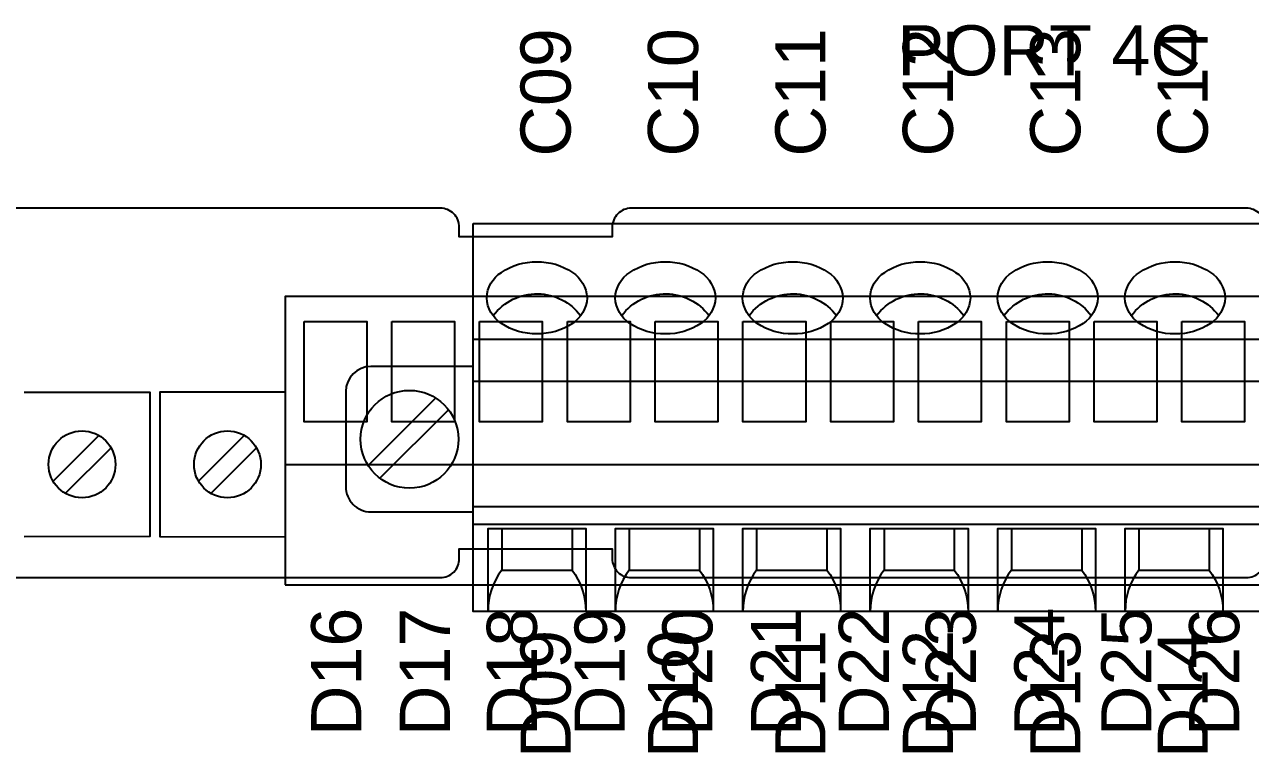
# Model space of a CAD drawing. Extents: x 0.3 to 23.7, y 0.2 to 17.8.
# Drawn here: x 20.098 to 22.022, y 4.187 to 5.33 of the extents above; entities that cross this region are included whole.
import ezdxf

# ---------------------------------------------------------------- set-up
doc = ezdxf.new("R2010")
doc.units = 0
doc.header["$MEASUREMENT"] = 0
for name, color, linetype in [('2_01__0-__EMPTY', 7, 'CONTINUOUS'), ('2_02__A-__SERIAL_COMMUNICA', 7, 'CONTINUOUS'), ('2_03__B-___3__DI___4__DO__', 7, 'CONTINUOUS'), ('2_04__1-___4__DI___4__DO_E', 7, 'CONTINUOUS'), ('2_05__C-___4__DI___4__DO_F', 7, 'CONTINUOUS'), ('2_06__D-___4__DI___3__DO_E', 7, 'CONTINUOUS'), ('2_07__2-___8__DO__ELECTROM', 7, 'CONTINUOUS'), ('2_08__3-___8__DI', 7, 'CONTINUOUS'), ('2_09__4-___14__DI', 7, 'CONTINUOUS'), ('2_10__6-___4__AI___4__AO__', 7, 'CONTINUOUS'), ('3_01__0-__EMPTY', 7, 'CONTINUOUS'), ('3_02__B-___3__DI___4__DO__', 7, 'CONTINUOUS'), ('3_03__1-___4__DI___4__DO_E', 7, 'CONTINUOUS'), ('3_04__C-___4__DI___4__DO_F', 7, 'CONTINUOUS'), ('3_05__D-___4__DI___3__DO_E', 7, 'CONTINUOUS'), ('3_06__2-___8__DO__ELECTROM', 7, 'CONTINUOUS'), ('3_07__3-___8__DI', 7, 'CONTINUOUS'), ('3_08__4-___14__DI', 7, 'CONTINUOUS'), ('3_09__6-___4__AI___4__AO__', 7, 'CONTINUOUS'), ('3_10__9-___10__RTD_INPUTS', 7, 'CONTINUOUS')]:
    doc.layers.add(name, color=color, linetype=linetype)
doc.styles.add('ARIAL', font='arial.ttf')

msp = doc.modelspace()

# ---------------------------------------------------------------- linework, layer by layer
at = {"layer": '3_01__0-__EMPTY'}
for points in [[(22.0456, 5.012, 0.414214), (22.0158, 5.0419), (21.0505, 5.0419, 0.414214), (21.0206, 5.012), (21.0206, 4.9969), (20.7806, 4.9969), (20.7806, 5.012, 0.414214), (20.7508, 5.0419), (19.8555, 5.0419, 0.414214)], [(19.8555, 4.4619), (20.7508, 4.4619, 0.414214), (20.7806, 4.4918), (20.7806, 4.5069), (21.0206, 4.5069), (21.0206, 4.4918, 0.414214), (21.0505, 4.4619), (22.0158, 4.4619, 0.414214), (22.0456, 4.4918)]]:
    msp.add_lwpolyline(points, format="xyb", dxfattribs=at)
at = {"layer": '3_02__B-___3__DI___4__DO__'}
msp.add_lwpolyline([(20.8024, 5.0177), (22.4024, 5.0177), (22.4024, 4.4089), (20.8024, 4.4089)], close=True, dxfattribs=at)
for points in [[(20.8236, 4.9012, -0.244062), (20.8467, 4.9412, -0.154167), (20.9024, 4.9578, -0.154167), (20.958, 4.9412, -0.236767), (20.9811, 4.9012, -0.24406), (20.958, 4.8611, -0.154167), (20.9024, 4.8446, -0.154167), (20.8467, 4.8611, -0.244061)], [(21.0252, 4.9012, -0.244062), (21.0483, 4.9412, -0.154167), (21.1039, 4.9578, -0.154167), (21.1596, 4.9412, -0.236767), (21.1827, 4.9012, -0.24406), (21.1596, 4.8611, -0.154167), (21.1039, 4.8445, -0.154167), (21.0483, 4.8611, -0.244061)], [(21.2252, 4.9012, -0.244062), (21.2483, 4.9412, -0.154167), (21.3039, 4.9578, -0.154167), (21.3596, 4.9412, -0.236767), (21.3827, 4.9012, -0.24406), (21.3596, 4.8611, -0.154167), (21.3039, 4.8445, -0.154167), (21.2483, 4.8611, -0.244061)], [(21.4252, 4.9012, -0.244062), (21.4483, 4.9412, -0.154167), (21.5039, 4.9578, -0.154167), (21.5596, 4.9412, -0.236767), (21.5827, 4.9012, -0.24406), (21.5596, 4.8611, -0.154167), (21.5039, 4.8445, -0.154167), (21.4483, 4.8611, -0.244061)], [(21.6252, 4.9012, -0.244062), (21.6483, 4.9412, -0.154167), (21.7039, 4.9578, -0.154167), (21.7596, 4.9412, -0.236767), (21.7827, 4.9012, -0.24406), (21.7596, 4.8611, -0.154167), (21.7039, 4.8445, -0.154167), (21.6483, 4.8611, -0.244061)], [(21.8252, 4.9012, -0.244062), (21.8483, 4.9412, -0.154167), (21.9039, 4.9578, -0.154167), (21.9596, 4.9412, -0.236767), (21.9827, 4.9012, -0.24406), (21.9596, 4.8611, -0.154167), (21.9039, 4.8445, -0.154167), (21.8483, 4.8611, -0.244061)]]:
    msp.add_lwpolyline(points, format="xyb", close=True, dxfattribs=at)
for points in [[(20.8337, 4.8732, -0.001746), (20.8338, 4.8733, -0.240907), (20.9039, 4.9075, -0.231198), (20.9709, 4.8733, -0.005828), (20.9712, 4.8734)], [(21.0353, 4.8731, -0.001746), (21.0354, 4.8733, -0.240907), (21.1055, 4.9075, -0.231198), (21.1725, 4.8733, -0.005828), (21.1728, 4.8734)], [(21.2353, 4.8731, -0.001746), (21.2354, 4.8733, -0.240907), (21.3055, 4.9075, -0.231198), (21.3725, 4.8733, -0.005828), (21.3728, 4.8734)], [(21.4353, 4.8731, -0.001746), (21.4354, 4.8733, -0.240907), (21.5055, 4.9075, -0.231198), (21.5725, 4.8733, -0.005828), (21.5728, 4.8734)], [(21.6353, 4.8731, -0.001746), (21.6354, 4.8733, -0.240907), (21.7055, 4.9075, -0.231198), (21.7725, 4.8733, -0.005828), (21.7728, 4.8734)], [(21.8353, 4.8731, -0.001746), (21.8354, 4.8733, -0.240907), (21.9055, 4.9075, -0.231198), (21.9725, 4.8733, -0.005828), (21.9728, 4.8734)], [(20.8024, 4.7935), (20.6417, 4.7935, 0.414169), (20.6024, 4.7541), (20.6024, 4.6046, 0.414258), (20.6417, 4.5652), (20.8024, 4.5652)], [(20.8472, 4.539), (20.8472, 4.4739, 0.162853), (20.8256, 4.4089, 1.944453)], [(20.9575, 4.539), (20.9575, 4.4739, -0.162853), (20.9791, 4.4089, -1.944453)], [(21.0472, 4.539), (21.0472, 4.4739, 0.162853), (21.0256, 4.4089, 1.944453)], [(21.1575, 4.539), (21.1575, 4.4739, -0.162853), (21.1791, 4.4089, -1.944453)], [(21.2472, 4.539), (21.2472, 4.4739, 0.162853), (21.2256, 4.4089, 1.944453)], [(21.3575, 4.539), (21.3575, 4.4739, -0.162853), (21.3791, 4.4089, -1.944453)], [(21.4472, 4.539), (21.4472, 4.4739, 0.162853), (21.4256, 4.4089, 1.944453)], [(21.5575, 4.539), (21.5575, 4.4739, -0.162853), (21.5791, 4.4089, -1.944453)], [(21.6472, 4.539), (21.6472, 4.4739, 0.162853), (21.6256, 4.4089, 1.944453)], [(21.7575, 4.539), (21.7575, 4.4739, -0.162853), (21.7791, 4.4089, -1.944453)], [(21.8472, 4.539), (21.8472, 4.4739, 0.162853), (21.8256, 4.4089, 1.944453)], [(21.9575, 4.539), (21.9575, 4.4739, -0.162853), (21.9791, 4.4089, -1.944453)]]:
    msp.add_lwpolyline(points, format="xyb", dxfattribs=at)
for points in [[(20.8024, 4.8361), (22.4024, 4.8361)], [(20.8024, 4.7706), (22.4024, 4.7706)], [(20.6375, 4.638), (20.7434, 4.7439)], [(20.6559, 4.618), (20.7635, 4.7255)], [(20.8024, 4.5735), (22.4024, 4.5735)], [(20.8024, 4.5457), (22.4024, 4.5457)], [(20.8256, 4.4089), (20.8256, 4.539), (20.9791, 4.539), (20.9791, 4.4089)], [(21.0256, 4.4089), (21.0256, 4.539), (21.1791, 4.539), (21.1791, 4.4089)], [(21.2256, 4.4089), (21.2256, 4.539), (21.3791, 4.539), (21.3791, 4.4089)], [(21.4256, 4.4089), (21.4256, 4.539), (21.5791, 4.539), (21.5791, 4.4089)], [(21.6256, 4.4089), (21.6256, 4.539), (21.7791, 4.539), (21.7791, 4.4089)], [(21.8256, 4.4089), (21.8256, 4.539), (21.9791, 4.539), (21.9791, 4.4089)], [(20.8472, 4.4739), (20.9575, 4.4739)], [(21.0472, 4.4739), (21.1575, 4.4739)], [(21.2472, 4.4739), (21.3575, 4.4739)], [(21.4472, 4.4739), (21.5575, 4.4739)], [(21.6472, 4.4739), (21.7575, 4.4739)], [(21.8472, 4.4739), (21.9575, 4.4739)]]:
    msp.add_lwpolyline(points, dxfattribs=at)
msp.add_circle((20.7024, 4.6791), 0.0768, dxfattribs=at)
at = {"layer": '3_03__1-___4__DI___4__DO_E'}
msp.add_lwpolyline([(20.8024, 5.0177), (22.4024, 5.0177), (22.4024, 4.4089), (20.8024, 4.4089)], close=True, dxfattribs=at)
for points in [[(20.8236, 4.9012, -0.244062), (20.8467, 4.9412, -0.154167), (20.9024, 4.9578, -0.154167), (20.958, 4.9412, -0.236767), (20.9811, 4.9012, -0.24406), (20.958, 4.8611, -0.154167), (20.9024, 4.8446, -0.154167), (20.8467, 4.8611, -0.244061)], [(21.0252, 4.9012, -0.244062), (21.0483, 4.9412, -0.154167), (21.1039, 4.9578, -0.154167), (21.1596, 4.9412, -0.236767), (21.1827, 4.9012, -0.24406), (21.1596, 4.8611, -0.154167), (21.1039, 4.8445, -0.154167), (21.0483, 4.8611, -0.244061)], [(21.2252, 4.9012, -0.244062), (21.2483, 4.9412, -0.154167), (21.3039, 4.9578, -0.154167), (21.3596, 4.9412, -0.236767), (21.3827, 4.9012, -0.24406), (21.3596, 4.8611, -0.154167), (21.3039, 4.8445, -0.154167), (21.2483, 4.8611, -0.244061)], [(21.4252, 4.9012, -0.244062), (21.4483, 4.9412, -0.154167), (21.5039, 4.9578, -0.154167), (21.5596, 4.9412, -0.236767), (21.5827, 4.9012, -0.24406), (21.5596, 4.8611, -0.154167), (21.5039, 4.8445, -0.154167), (21.4483, 4.8611, -0.244061)], [(21.6252, 4.9012, -0.244062), (21.6483, 4.9412, -0.154167), (21.7039, 4.9578, -0.154167), (21.7596, 4.9412, -0.236767), (21.7827, 4.9012, -0.24406), (21.7596, 4.8611, -0.154167), (21.7039, 4.8445, -0.154167), (21.6483, 4.8611, -0.244061)], [(21.8252, 4.9012, -0.244062), (21.8483, 4.9412, -0.154167), (21.9039, 4.9578, -0.154167), (21.9596, 4.9412, -0.236767), (21.9827, 4.9012, -0.24406), (21.9596, 4.8611, -0.154167), (21.9039, 4.8445, -0.154167), (21.8483, 4.8611, -0.244061)]]:
    msp.add_lwpolyline(points, format="xyb", close=True, dxfattribs=at)
for points in [[(20.8337, 4.8732, -0.001746), (20.8338, 4.8733, -0.240907), (20.9039, 4.9075, -0.231198), (20.9709, 4.8733, -0.005828), (20.9712, 4.8734)], [(21.0353, 4.8731, -0.001746), (21.0354, 4.8733, -0.240907), (21.1055, 4.9075, -0.231198), (21.1725, 4.8733, -0.005828), (21.1728, 4.8734)], [(21.2353, 4.8731, -0.001746), (21.2354, 4.8733, -0.240907), (21.3055, 4.9075, -0.231198), (21.3725, 4.8733, -0.005828), (21.3728, 4.8734)], [(21.4353, 4.8731, -0.001746), (21.4354, 4.8733, -0.240907), (21.5055, 4.9075, -0.231198), (21.5725, 4.8733, -0.005828), (21.5728, 4.8734)], [(21.6353, 4.8731, -0.001746), (21.6354, 4.8733, -0.240907), (21.7055, 4.9075, -0.231198), (21.7725, 4.8733, -0.005828), (21.7728, 4.8734)], [(21.8353, 4.8731, -0.001746), (21.8354, 4.8733, -0.240907), (21.9055, 4.9075, -0.231198), (21.9725, 4.8733, -0.005828), (21.9728, 4.8734)], [(20.8024, 4.7935), (20.6417, 4.7935, 0.414169), (20.6024, 4.7541), (20.6024, 4.6046, 0.414258), (20.6417, 4.5652), (20.8024, 4.5652)], [(20.8472, 4.539), (20.8472, 4.4739, 0.162853), (20.8256, 4.4089, 1.944453)], [(20.9575, 4.539), (20.9575, 4.4739, -0.162853), (20.9791, 4.4089, -1.944453)], [(21.0472, 4.539), (21.0472, 4.4739, 0.162853), (21.0256, 4.4089, 1.944453)], [(21.1575, 4.539), (21.1575, 4.4739, -0.162853), (21.1791, 4.4089, -1.944453)], [(21.2472, 4.539), (21.2472, 4.4739, 0.162853), (21.2256, 4.4089, 1.944453)], [(21.3575, 4.539), (21.3575, 4.4739, -0.162853), (21.3791, 4.4089, -1.944453)], [(21.4472, 4.539), (21.4472, 4.4739, 0.162853), (21.4256, 4.4089, 1.944453)], [(21.5575, 4.539), (21.5575, 4.4739, -0.162853), (21.5791, 4.4089, -1.944453)], [(21.6472, 4.539), (21.6472, 4.4739, 0.162853), (21.6256, 4.4089, 1.944453)], [(21.7575, 4.539), (21.7575, 4.4739, -0.162853), (21.7791, 4.4089, -1.944453)], [(21.8472, 4.539), (21.8472, 4.4739, 0.162853), (21.8256, 4.4089, 1.944453)], [(21.9575, 4.539), (21.9575, 4.4739, -0.162853), (21.9791, 4.4089, -1.944453)]]:
    msp.add_lwpolyline(points, format="xyb", dxfattribs=at)
for points in [[(20.8024, 4.8361), (22.4024, 4.8361)], [(20.8024, 4.7706), (22.4024, 4.7706)], [(20.6375, 4.638), (20.7434, 4.7439)], [(20.6559, 4.618), (20.7635, 4.7255)], [(20.8024, 4.5735), (22.4024, 4.5735)], [(20.8024, 4.5457), (22.4024, 4.5457)], [(20.8256, 4.4089), (20.8256, 4.539), (20.9791, 4.539), (20.9791, 4.4089)], [(21.0256, 4.4089), (21.0256, 4.539), (21.1791, 4.539), (21.1791, 4.4089)], [(21.2256, 4.4089), (21.2256, 4.539), (21.3791, 4.539), (21.3791, 4.4089)], [(21.4256, 4.4089), (21.4256, 4.539), (21.5791, 4.539), (21.5791, 4.4089)], [(21.6256, 4.4089), (21.6256, 4.539), (21.7791, 4.539), (21.7791, 4.4089)], [(21.8256, 4.4089), (21.8256, 4.539), (21.9791, 4.539), (21.9791, 4.4089)], [(20.8472, 4.4739), (20.9575, 4.4739)], [(21.0472, 4.4739), (21.1575, 4.4739)], [(21.2472, 4.4739), (21.3575, 4.4739)], [(21.4472, 4.4739), (21.5575, 4.4739)], [(21.6472, 4.4739), (21.7575, 4.4739)], [(21.8472, 4.4739), (21.9575, 4.4739)]]:
    msp.add_lwpolyline(points, dxfattribs=at)
msp.add_circle((20.7024, 4.6791), 0.0768, dxfattribs=at)
at = {"layer": '3_04__C-___4__DI___4__DO_F'}
msp.add_lwpolyline([(20.8024, 5.0177), (22.4024, 5.0177), (22.4024, 4.4089), (20.8024, 4.4089)], close=True, dxfattribs=at)
for points in [[(20.8236, 4.9012, -0.244062), (20.8467, 4.9412, -0.154167), (20.9024, 4.9578, -0.154167), (20.958, 4.9412, -0.236767), (20.9811, 4.9012, -0.24406), (20.958, 4.8611, -0.154167), (20.9024, 4.8446, -0.154167), (20.8467, 4.8611, -0.244061)], [(21.0252, 4.9012, -0.244062), (21.0483, 4.9412, -0.154167), (21.1039, 4.9578, -0.154167), (21.1596, 4.9412, -0.236767), (21.1827, 4.9012, -0.24406), (21.1596, 4.8611, -0.154167), (21.1039, 4.8445, -0.154167), (21.0483, 4.8611, -0.244061)], [(21.2252, 4.9012, -0.244062), (21.2483, 4.9412, -0.154167), (21.3039, 4.9578, -0.154167), (21.3596, 4.9412, -0.236767), (21.3827, 4.9012, -0.24406), (21.3596, 4.8611, -0.154167), (21.3039, 4.8445, -0.154167), (21.2483, 4.8611, -0.244061)], [(21.4252, 4.9012, -0.244062), (21.4483, 4.9412, -0.154167), (21.5039, 4.9578, -0.154167), (21.5596, 4.9412, -0.236767), (21.5827, 4.9012, -0.24406), (21.5596, 4.8611, -0.154167), (21.5039, 4.8445, -0.154167), (21.4483, 4.8611, -0.244061)], [(21.6252, 4.9012, -0.244062), (21.6483, 4.9412, -0.154167), (21.7039, 4.9578, -0.154167), (21.7596, 4.9412, -0.236767), (21.7827, 4.9012, -0.24406), (21.7596, 4.8611, -0.154167), (21.7039, 4.8445, -0.154167), (21.6483, 4.8611, -0.244061)], [(21.8252, 4.9012, -0.244062), (21.8483, 4.9412, -0.154167), (21.9039, 4.9578, -0.154167), (21.9596, 4.9412, -0.236767), (21.9827, 4.9012, -0.24406), (21.9596, 4.8611, -0.154167), (21.9039, 4.8445, -0.154167), (21.8483, 4.8611, -0.244061)]]:
    msp.add_lwpolyline(points, format="xyb", close=True, dxfattribs=at)
for points in [[(20.8337, 4.8732, -0.001746), (20.8338, 4.8733, -0.240907), (20.9039, 4.9075, -0.231198), (20.9709, 4.8733, -0.005828), (20.9712, 4.8734)], [(21.0353, 4.8731, -0.001746), (21.0354, 4.8733, -0.240907), (21.1055, 4.9075, -0.231198), (21.1725, 4.8733, -0.005828), (21.1728, 4.8734)], [(21.2353, 4.8731, -0.001746), (21.2354, 4.8733, -0.240907), (21.3055, 4.9075, -0.231198), (21.3725, 4.8733, -0.005828), (21.3728, 4.8734)], [(21.4353, 4.8731, -0.001746), (21.4354, 4.8733, -0.240907), (21.5055, 4.9075, -0.231198), (21.5725, 4.8733, -0.005828), (21.5728, 4.8734)], [(21.6353, 4.8731, -0.001746), (21.6354, 4.8733, -0.240907), (21.7055, 4.9075, -0.231198), (21.7725, 4.8733, -0.005828), (21.7728, 4.8734)], [(21.8353, 4.8731, -0.001746), (21.8354, 4.8733, -0.240907), (21.9055, 4.9075, -0.231198), (21.9725, 4.8733, -0.005828), (21.9728, 4.8734)], [(20.8024, 4.7935), (20.6417, 4.7935, 0.414169), (20.6024, 4.7541), (20.6024, 4.6046, 0.414258), (20.6417, 4.5652), (20.8024, 4.5652)], [(20.8472, 4.539), (20.8472, 4.4739, 0.162853), (20.8256, 4.4089, 1.944453)], [(20.9575, 4.539), (20.9575, 4.4739, -0.162853), (20.9791, 4.4089, -1.944453)], [(21.0472, 4.539), (21.0472, 4.4739, 0.162853), (21.0256, 4.4089, 1.944453)], [(21.1575, 4.539), (21.1575, 4.4739, -0.162853), (21.1791, 4.4089, -1.944453)], [(21.2472, 4.539), (21.2472, 4.4739, 0.162853), (21.2256, 4.4089, 1.944453)], [(21.3575, 4.539), (21.3575, 4.4739, -0.162853), (21.3791, 4.4089, -1.944453)], [(21.4472, 4.539), (21.4472, 4.4739, 0.162853), (21.4256, 4.4089, 1.944453)], [(21.5575, 4.539), (21.5575, 4.4739, -0.162853), (21.5791, 4.4089, -1.944453)], [(21.6472, 4.539), (21.6472, 4.4739, 0.162853), (21.6256, 4.4089, 1.944453)], [(21.7575, 4.539), (21.7575, 4.4739, -0.162853), (21.7791, 4.4089, -1.944453)], [(21.8472, 4.539), (21.8472, 4.4739, 0.162853), (21.8256, 4.4089, 1.944453)], [(21.9575, 4.539), (21.9575, 4.4739, -0.162853), (21.9791, 4.4089, -1.944453)]]:
    msp.add_lwpolyline(points, format="xyb", dxfattribs=at)
for points in [[(20.8024, 4.8361), (22.4024, 4.8361)], [(20.8024, 4.7706), (22.4024, 4.7706)], [(20.6375, 4.638), (20.7434, 4.7439)], [(20.6559, 4.618), (20.7635, 4.7255)], [(20.8024, 4.5735), (22.4024, 4.5735)], [(20.8024, 4.5457), (22.4024, 4.5457)], [(20.8256, 4.4089), (20.8256, 4.539), (20.9791, 4.539), (20.9791, 4.4089)], [(21.0256, 4.4089), (21.0256, 4.539), (21.1791, 4.539), (21.1791, 4.4089)], [(21.2256, 4.4089), (21.2256, 4.539), (21.3791, 4.539), (21.3791, 4.4089)], [(21.4256, 4.4089), (21.4256, 4.539), (21.5791, 4.539), (21.5791, 4.4089)], [(21.6256, 4.4089), (21.6256, 4.539), (21.7791, 4.539), (21.7791, 4.4089)], [(21.8256, 4.4089), (21.8256, 4.539), (21.9791, 4.539), (21.9791, 4.4089)], [(20.8472, 4.4739), (20.9575, 4.4739)], [(21.0472, 4.4739), (21.1575, 4.4739)], [(21.2472, 4.4739), (21.3575, 4.4739)], [(21.4472, 4.4739), (21.5575, 4.4739)], [(21.6472, 4.4739), (21.7575, 4.4739)], [(21.8472, 4.4739), (21.9575, 4.4739)]]:
    msp.add_lwpolyline(points, dxfattribs=at)
msp.add_circle((20.7024, 4.6791), 0.0768, dxfattribs=at)
at = {"layer": '3_05__D-___4__DI___3__DO_E'}
msp.add_lwpolyline([(20.8024, 5.0177), (22.4024, 5.0177), (22.4024, 4.4089), (20.8024, 4.4089)], close=True, dxfattribs=at)
for points in [[(20.8236, 4.9012, -0.244062), (20.8467, 4.9412, -0.154167), (20.9024, 4.9578, -0.154167), (20.958, 4.9412, -0.236767), (20.9811, 4.9012, -0.24406), (20.958, 4.8611, -0.154167), (20.9024, 4.8446, -0.154167), (20.8467, 4.8611, -0.244061)], [(21.0252, 4.9012, -0.244062), (21.0483, 4.9412, -0.154167), (21.1039, 4.9578, -0.154167), (21.1596, 4.9412, -0.236767), (21.1827, 4.9012, -0.24406), (21.1596, 4.8611, -0.154167), (21.1039, 4.8445, -0.154167), (21.0483, 4.8611, -0.244061)], [(21.2252, 4.9012, -0.244062), (21.2483, 4.9412, -0.154167), (21.3039, 4.9578, -0.154167), (21.3596, 4.9412, -0.236767), (21.3827, 4.9012, -0.24406), (21.3596, 4.8611, -0.154167), (21.3039, 4.8445, -0.154167), (21.2483, 4.8611, -0.244061)], [(21.4252, 4.9012, -0.244062), (21.4483, 4.9412, -0.154167), (21.5039, 4.9578, -0.154167), (21.5596, 4.9412, -0.236767), (21.5827, 4.9012, -0.24406), (21.5596, 4.8611, -0.154167), (21.5039, 4.8445, -0.154167), (21.4483, 4.8611, -0.244061)], [(21.6252, 4.9012, -0.244062), (21.6483, 4.9412, -0.154167), (21.7039, 4.9578, -0.154167), (21.7596, 4.9412, -0.236767), (21.7827, 4.9012, -0.24406), (21.7596, 4.8611, -0.154167), (21.7039, 4.8445, -0.154167), (21.6483, 4.8611, -0.244061)], [(21.8252, 4.9012, -0.244062), (21.8483, 4.9412, -0.154167), (21.9039, 4.9578, -0.154167), (21.9596, 4.9412, -0.236767), (21.9827, 4.9012, -0.24406), (21.9596, 4.8611, -0.154167), (21.9039, 4.8445, -0.154167), (21.8483, 4.8611, -0.244061)]]:
    msp.add_lwpolyline(points, format="xyb", close=True, dxfattribs=at)
for points in [[(20.8337, 4.8732, -0.001746), (20.8338, 4.8733, -0.240907), (20.9039, 4.9075, -0.231198), (20.9709, 4.8733, -0.005828), (20.9712, 4.8734)], [(21.0353, 4.8731, -0.001746), (21.0354, 4.8733, -0.240907), (21.1055, 4.9075, -0.231198), (21.1725, 4.8733, -0.005828), (21.1728, 4.8734)], [(21.2353, 4.8731, -0.001746), (21.2354, 4.8733, -0.240907), (21.3055, 4.9075, -0.231198), (21.3725, 4.8733, -0.005828), (21.3728, 4.8734)], [(21.4353, 4.8731, -0.001746), (21.4354, 4.8733, -0.240907), (21.5055, 4.9075, -0.231198), (21.5725, 4.8733, -0.005828), (21.5728, 4.8734)], [(21.6353, 4.8731, -0.001746), (21.6354, 4.8733, -0.240907), (21.7055, 4.9075, -0.231198), (21.7725, 4.8733, -0.005828), (21.7728, 4.8734)], [(21.8353, 4.8731, -0.001746), (21.8354, 4.8733, -0.240907), (21.9055, 4.9075, -0.231198), (21.9725, 4.8733, -0.005828), (21.9728, 4.8734)], [(20.8024, 4.7935), (20.6417, 4.7935, 0.414169), (20.6024, 4.7541), (20.6024, 4.6046, 0.414258), (20.6417, 4.5652), (20.8024, 4.5652)], [(20.8472, 4.539), (20.8472, 4.4739, 0.162853), (20.8256, 4.4089, 1.944453)], [(20.9575, 4.539), (20.9575, 4.4739, -0.162853), (20.9791, 4.4089, -1.944453)], [(21.0472, 4.539), (21.0472, 4.4739, 0.162853), (21.0256, 4.4089, 1.944453)], [(21.1575, 4.539), (21.1575, 4.4739, -0.162853), (21.1791, 4.4089, -1.944453)], [(21.2472, 4.539), (21.2472, 4.4739, 0.162853), (21.2256, 4.4089, 1.944453)], [(21.3575, 4.539), (21.3575, 4.4739, -0.162853), (21.3791, 4.4089, -1.944453)], [(21.4472, 4.539), (21.4472, 4.4739, 0.162853), (21.4256, 4.4089, 1.944453)], [(21.5575, 4.539), (21.5575, 4.4739, -0.162853), (21.5791, 4.4089, -1.944453)], [(21.6472, 4.539), (21.6472, 4.4739, 0.162853), (21.6256, 4.4089, 1.944453)], [(21.7575, 4.539), (21.7575, 4.4739, -0.162853), (21.7791, 4.4089, -1.944453)], [(21.8472, 4.539), (21.8472, 4.4739, 0.162853), (21.8256, 4.4089, 1.944453)], [(21.9575, 4.539), (21.9575, 4.4739, -0.162853), (21.9791, 4.4089, -1.944453)]]:
    msp.add_lwpolyline(points, format="xyb", dxfattribs=at)
for points in [[(20.8024, 4.8361), (22.4024, 4.8361)], [(20.8024, 4.7706), (22.4024, 4.7706)], [(20.6375, 4.638), (20.7434, 4.7439)], [(20.6559, 4.618), (20.7635, 4.7255)], [(20.8024, 4.5735), (22.4024, 4.5735)], [(20.8024, 4.5457), (22.4024, 4.5457)], [(20.8256, 4.4089), (20.8256, 4.539), (20.9791, 4.539), (20.9791, 4.4089)], [(21.0256, 4.4089), (21.0256, 4.539), (21.1791, 4.539), (21.1791, 4.4089)], [(21.2256, 4.4089), (21.2256, 4.539), (21.3791, 4.539), (21.3791, 4.4089)], [(21.4256, 4.4089), (21.4256, 4.539), (21.5791, 4.539), (21.5791, 4.4089)], [(21.6256, 4.4089), (21.6256, 4.539), (21.7791, 4.539), (21.7791, 4.4089)], [(21.8256, 4.4089), (21.8256, 4.539), (21.9791, 4.539), (21.9791, 4.4089)], [(20.8472, 4.4739), (20.9575, 4.4739)], [(21.0472, 4.4739), (21.1575, 4.4739)], [(21.2472, 4.4739), (21.3575, 4.4739)], [(21.4472, 4.4739), (21.5575, 4.4739)], [(21.6472, 4.4739), (21.7575, 4.4739)], [(21.8472, 4.4739), (21.9575, 4.4739)]]:
    msp.add_lwpolyline(points, dxfattribs=at)
msp.add_circle((20.7024, 4.6791), 0.0768, dxfattribs=at)
at = {"layer": '3_06__2-___8__DO__ELECTROM'}
msp.add_lwpolyline([(20.8024, 5.0177), (22.4024, 5.0177), (22.4024, 4.4089), (20.8024, 4.4089)], close=True, dxfattribs=at)
for points in [[(20.8236, 4.9012, -0.244062), (20.8467, 4.9412, -0.154167), (20.9024, 4.9578, -0.154167), (20.958, 4.9412, -0.236767), (20.9811, 4.9012, -0.24406), (20.958, 4.8611, -0.154167), (20.9024, 4.8446, -0.154167), (20.8467, 4.8611, -0.244061)], [(21.0252, 4.9012, -0.244062), (21.0483, 4.9412, -0.154167), (21.1039, 4.9578, -0.154167), (21.1596, 4.9412, -0.236767), (21.1827, 4.9012, -0.24406), (21.1596, 4.8611, -0.154167), (21.1039, 4.8445, -0.154167), (21.0483, 4.8611, -0.244061)], [(21.2252, 4.9012, -0.244062), (21.2483, 4.9412, -0.154167), (21.3039, 4.9578, -0.154167), (21.3596, 4.9412, -0.236767), (21.3827, 4.9012, -0.24406), (21.3596, 4.8611, -0.154167), (21.3039, 4.8445, -0.154167), (21.2483, 4.8611, -0.244061)], [(21.4252, 4.9012, -0.244062), (21.4483, 4.9412, -0.154167), (21.5039, 4.9578, -0.154167), (21.5596, 4.9412, -0.236767), (21.5827, 4.9012, -0.24406), (21.5596, 4.8611, -0.154167), (21.5039, 4.8445, -0.154167), (21.4483, 4.8611, -0.244061)], [(21.6252, 4.9012, -0.244062), (21.6483, 4.9412, -0.154167), (21.7039, 4.9578, -0.154167), (21.7596, 4.9412, -0.236767), (21.7827, 4.9012, -0.24406), (21.7596, 4.8611, -0.154167), (21.7039, 4.8445, -0.154167), (21.6483, 4.8611, -0.244061)], [(21.8252, 4.9012, -0.244062), (21.8483, 4.9412, -0.154167), (21.9039, 4.9578, -0.154167), (21.9596, 4.9412, -0.236767), (21.9827, 4.9012, -0.24406), (21.9596, 4.8611, -0.154167), (21.9039, 4.8445, -0.154167), (21.8483, 4.8611, -0.244061)]]:
    msp.add_lwpolyline(points, format="xyb", close=True, dxfattribs=at)
for points in [[(20.8337, 4.8732, -0.001746), (20.8338, 4.8733, -0.240907), (20.9039, 4.9075, -0.231198), (20.9709, 4.8733, -0.005828), (20.9712, 4.8734)], [(21.0353, 4.8731, -0.001746), (21.0354, 4.8733, -0.240907), (21.1055, 4.9075, -0.231198), (21.1725, 4.8733, -0.005828), (21.1728, 4.8734)], [(21.2353, 4.8731, -0.001746), (21.2354, 4.8733, -0.240907), (21.3055, 4.9075, -0.231198), (21.3725, 4.8733, -0.005828), (21.3728, 4.8734)], [(21.4353, 4.8731, -0.001746), (21.4354, 4.8733, -0.240907), (21.5055, 4.9075, -0.231198), (21.5725, 4.8733, -0.005828), (21.5728, 4.8734)], [(21.6353, 4.8731, -0.001746), (21.6354, 4.8733, -0.240907), (21.7055, 4.9075, -0.231198), (21.7725, 4.8733, -0.005828), (21.7728, 4.8734)], [(21.8353, 4.8731, -0.001746), (21.8354, 4.8733, -0.240907), (21.9055, 4.9075, -0.231198), (21.9725, 4.8733, -0.005828), (21.9728, 4.8734)], [(20.8024, 4.7935), (20.6417, 4.7935, 0.414169), (20.6024, 4.7541), (20.6024, 4.6046, 0.414258), (20.6417, 4.5652), (20.8024, 4.5652)], [(20.8472, 4.539), (20.8472, 4.4739, 0.162853), (20.8256, 4.4089, 1.944453)], [(20.9575, 4.539), (20.9575, 4.4739, -0.162853), (20.9791, 4.4089, -1.944453)], [(21.0472, 4.539), (21.0472, 4.4739, 0.162853), (21.0256, 4.4089, 1.944453)], [(21.1575, 4.539), (21.1575, 4.4739, -0.162853), (21.1791, 4.4089, -1.944453)], [(21.2472, 4.539), (21.2472, 4.4739, 0.162853), (21.2256, 4.4089, 1.944453)], [(21.3575, 4.539), (21.3575, 4.4739, -0.162853), (21.3791, 4.4089, -1.944453)], [(21.4472, 4.539), (21.4472, 4.4739, 0.162853), (21.4256, 4.4089, 1.944453)], [(21.5575, 4.539), (21.5575, 4.4739, -0.162853), (21.5791, 4.4089, -1.944453)], [(21.6472, 4.539), (21.6472, 4.4739, 0.162853), (21.6256, 4.4089, 1.944453)], [(21.7575, 4.539), (21.7575, 4.4739, -0.162853), (21.7791, 4.4089, -1.944453)], [(21.8472, 4.539), (21.8472, 4.4739, 0.162853), (21.8256, 4.4089, 1.944453)], [(21.9575, 4.539), (21.9575, 4.4739, -0.162853), (21.9791, 4.4089, -1.944453)]]:
    msp.add_lwpolyline(points, format="xyb", dxfattribs=at)
for points in [[(20.8024, 4.8361), (22.4024, 4.8361)], [(20.8024, 4.7706), (22.4024, 4.7706)], [(20.6375, 4.638), (20.7434, 4.7439)], [(20.6559, 4.618), (20.7635, 4.7255)], [(20.8024, 4.5735), (22.4024, 4.5735)], [(20.8024, 4.5457), (22.4024, 4.5457)], [(20.8256, 4.4089), (20.8256, 4.539), (20.9791, 4.539), (20.9791, 4.4089)], [(21.0256, 4.4089), (21.0256, 4.539), (21.1791, 4.539), (21.1791, 4.4089)], [(21.2256, 4.4089), (21.2256, 4.539), (21.3791, 4.539), (21.3791, 4.4089)], [(21.4256, 4.4089), (21.4256, 4.539), (21.5791, 4.539), (21.5791, 4.4089)], [(21.6256, 4.4089), (21.6256, 4.539), (21.7791, 4.539), (21.7791, 4.4089)], [(21.8256, 4.4089), (21.8256, 4.539), (21.9791, 4.539), (21.9791, 4.4089)], [(20.8472, 4.4739), (20.9575, 4.4739)], [(21.0472, 4.4739), (21.1575, 4.4739)], [(21.2472, 4.4739), (21.3575, 4.4739)], [(21.4472, 4.4739), (21.5575, 4.4739)], [(21.6472, 4.4739), (21.7575, 4.4739)], [(21.8472, 4.4739), (21.9575, 4.4739)]]:
    msp.add_lwpolyline(points, dxfattribs=at)
msp.add_circle((20.7024, 4.6791), 0.0768, dxfattribs=at)
at = {"layer": '3_07__3-___8__DI'}
msp.add_lwpolyline([(20.8024, 5.0177), (22.4024, 5.0177), (22.4024, 4.4089), (20.8024, 4.4089)], close=True, dxfattribs=at)
for points in [[(20.8236, 4.9012, -0.244062), (20.8467, 4.9412, -0.154167), (20.9024, 4.9578, -0.154167), (20.958, 4.9412, -0.236767), (20.9811, 4.9012, -0.24406), (20.958, 4.8611, -0.154167), (20.9024, 4.8446, -0.154167), (20.8467, 4.8611, -0.244061)], [(21.0252, 4.9012, -0.244062), (21.0483, 4.9412, -0.154167), (21.1039, 4.9578, -0.154167), (21.1596, 4.9412, -0.236767), (21.1827, 4.9012, -0.24406), (21.1596, 4.8611, -0.154167), (21.1039, 4.8445, -0.154167), (21.0483, 4.8611, -0.244061)], [(21.2252, 4.9012, -0.244062), (21.2483, 4.9412, -0.154167), (21.3039, 4.9578, -0.154167), (21.3596, 4.9412, -0.236767), (21.3827, 4.9012, -0.24406), (21.3596, 4.8611, -0.154167), (21.3039, 4.8445, -0.154167), (21.2483, 4.8611, -0.244061)], [(21.4252, 4.9012, -0.244062), (21.4483, 4.9412, -0.154167), (21.5039, 4.9578, -0.154167), (21.5596, 4.9412, -0.236767), (21.5827, 4.9012, -0.24406), (21.5596, 4.8611, -0.154167), (21.5039, 4.8445, -0.154167), (21.4483, 4.8611, -0.244061)], [(21.6252, 4.9012, -0.244062), (21.6483, 4.9412, -0.154167), (21.7039, 4.9578, -0.154167), (21.7596, 4.9412, -0.236767), (21.7827, 4.9012, -0.24406), (21.7596, 4.8611, -0.154167), (21.7039, 4.8445, -0.154167), (21.6483, 4.8611, -0.244061)], [(21.8252, 4.9012, -0.244062), (21.8483, 4.9412, -0.154167), (21.9039, 4.9578, -0.154167), (21.9596, 4.9412, -0.236767), (21.9827, 4.9012, -0.24406), (21.9596, 4.8611, -0.154167), (21.9039, 4.8445, -0.154167), (21.8483, 4.8611, -0.244061)]]:
    msp.add_lwpolyline(points, format="xyb", close=True, dxfattribs=at)
for points in [[(20.8337, 4.8732, -0.001746), (20.8338, 4.8733, -0.240907), (20.9039, 4.9075, -0.231198), (20.9709, 4.8733, -0.005828), (20.9712, 4.8734)], [(21.0353, 4.8731, -0.001746), (21.0354, 4.8733, -0.240907), (21.1055, 4.9075, -0.231198), (21.1725, 4.8733, -0.005828), (21.1728, 4.8734)], [(21.2353, 4.8731, -0.001746), (21.2354, 4.8733, -0.240907), (21.3055, 4.9075, -0.231198), (21.3725, 4.8733, -0.005828), (21.3728, 4.8734)], [(21.4353, 4.8731, -0.001746), (21.4354, 4.8733, -0.240907), (21.5055, 4.9075, -0.231198), (21.5725, 4.8733, -0.005828), (21.5728, 4.8734)], [(21.6353, 4.8731, -0.001746), (21.6354, 4.8733, -0.240907), (21.7055, 4.9075, -0.231198), (21.7725, 4.8733, -0.005828), (21.7728, 4.8734)], [(21.8353, 4.8731, -0.001746), (21.8354, 4.8733, -0.240907), (21.9055, 4.9075, -0.231198), (21.9725, 4.8733, -0.005828), (21.9728, 4.8734)], [(20.8024, 4.7935), (20.6417, 4.7935, 0.414169), (20.6024, 4.7541), (20.6024, 4.6046, 0.414258), (20.6417, 4.5652), (20.8024, 4.5652)], [(20.8472, 4.539), (20.8472, 4.4739, 0.162853), (20.8256, 4.4089, 1.944453)], [(20.9575, 4.539), (20.9575, 4.4739, -0.162853), (20.9791, 4.4089, -1.944453)], [(21.0472, 4.539), (21.0472, 4.4739, 0.162853), (21.0256, 4.4089, 1.944453)], [(21.1575, 4.539), (21.1575, 4.4739, -0.162853), (21.1791, 4.4089, -1.944453)], [(21.2472, 4.539), (21.2472, 4.4739, 0.162853), (21.2256, 4.4089, 1.944453)], [(21.3575, 4.539), (21.3575, 4.4739, -0.162853), (21.3791, 4.4089, -1.944453)], [(21.4472, 4.539), (21.4472, 4.4739, 0.162853), (21.4256, 4.4089, 1.944453)], [(21.5575, 4.539), (21.5575, 4.4739, -0.162853), (21.5791, 4.4089, -1.944453)], [(21.6472, 4.539), (21.6472, 4.4739, 0.162853), (21.6256, 4.4089, 1.944453)], [(21.7575, 4.539), (21.7575, 4.4739, -0.162853), (21.7791, 4.4089, -1.944453)], [(21.8472, 4.539), (21.8472, 4.4739, 0.162853), (21.8256, 4.4089, 1.944453)], [(21.9575, 4.539), (21.9575, 4.4739, -0.162853), (21.9791, 4.4089, -1.944453)]]:
    msp.add_lwpolyline(points, format="xyb", dxfattribs=at)
for points in [[(20.8024, 4.8361), (22.4024, 4.8361)], [(20.8024, 4.7706), (22.4024, 4.7706)], [(20.6375, 4.638), (20.7434, 4.7439)], [(20.6559, 4.618), (20.7635, 4.7255)], [(20.8024, 4.5735), (22.4024, 4.5735)], [(20.8024, 4.5457), (22.4024, 4.5457)], [(20.8256, 4.4089), (20.8256, 4.539), (20.9791, 4.539), (20.9791, 4.4089)], [(21.0256, 4.4089), (21.0256, 4.539), (21.1791, 4.539), (21.1791, 4.4089)], [(21.2256, 4.4089), (21.2256, 4.539), (21.3791, 4.539), (21.3791, 4.4089)], [(21.4256, 4.4089), (21.4256, 4.539), (21.5791, 4.539), (21.5791, 4.4089)], [(21.6256, 4.4089), (21.6256, 4.539), (21.7791, 4.539), (21.7791, 4.4089)], [(21.8256, 4.4089), (21.8256, 4.539), (21.9791, 4.539), (21.9791, 4.4089)], [(20.8472, 4.4739), (20.9575, 4.4739)], [(21.0472, 4.4739), (21.1575, 4.4739)], [(21.2472, 4.4739), (21.3575, 4.4739)], [(21.4472, 4.4739), (21.5575, 4.4739)], [(21.6472, 4.4739), (21.7575, 4.4739)], [(21.8472, 4.4739), (21.9575, 4.4739)]]:
    msp.add_lwpolyline(points, dxfattribs=at)
msp.add_circle((20.7024, 4.6791), 0.0768, dxfattribs=at)
at = {"layer": '3_08__4-___14__DI'}
msp.add_lwpolyline([(20.8024, 5.0177), (22.4024, 5.0177), (22.4024, 4.4089), (20.8024, 4.4089)], close=True, dxfattribs=at)
for points in [[(20.8236, 4.9012, -0.244062), (20.8467, 4.9412, -0.154167), (20.9024, 4.9578, -0.154167), (20.958, 4.9412, -0.236767), (20.9811, 4.9012, -0.24406), (20.958, 4.8611, -0.154167), (20.9024, 4.8446, -0.154167), (20.8467, 4.8611, -0.244061)], [(21.0252, 4.9012, -0.244062), (21.0483, 4.9412, -0.154167), (21.1039, 4.9578, -0.154167), (21.1596, 4.9412, -0.236767), (21.1827, 4.9012, -0.24406), (21.1596, 4.8611, -0.154167), (21.1039, 4.8445, -0.154167), (21.0483, 4.8611, -0.244061)], [(21.2252, 4.9012, -0.244062), (21.2483, 4.9412, -0.154167), (21.3039, 4.9578, -0.154167), (21.3596, 4.9412, -0.236767), (21.3827, 4.9012, -0.24406), (21.3596, 4.8611, -0.154167), (21.3039, 4.8445, -0.154167), (21.2483, 4.8611, -0.244061)], [(21.4252, 4.9012, -0.244062), (21.4483, 4.9412, -0.154167), (21.5039, 4.9578, -0.154167), (21.5596, 4.9412, -0.236767), (21.5827, 4.9012, -0.24406), (21.5596, 4.8611, -0.154167), (21.5039, 4.8445, -0.154167), (21.4483, 4.8611, -0.244061)], [(21.6252, 4.9012, -0.244062), (21.6483, 4.9412, -0.154167), (21.7039, 4.9578, -0.154167), (21.7596, 4.9412, -0.236767), (21.7827, 4.9012, -0.24406), (21.7596, 4.8611, -0.154167), (21.7039, 4.8445, -0.154167), (21.6483, 4.8611, -0.244061)], [(21.8252, 4.9012, -0.244062), (21.8483, 4.9412, -0.154167), (21.9039, 4.9578, -0.154167), (21.9596, 4.9412, -0.236767), (21.9827, 4.9012, -0.24406), (21.9596, 4.8611, -0.154167), (21.9039, 4.8445, -0.154167), (21.8483, 4.8611, -0.244061)]]:
    msp.add_lwpolyline(points, format="xyb", close=True, dxfattribs=at)
for points in [[(20.8337, 4.8732, -0.001746), (20.8338, 4.8733, -0.240907), (20.9039, 4.9075, -0.231198), (20.9709, 4.8733, -0.005828), (20.9712, 4.8734)], [(21.0353, 4.8731, -0.001746), (21.0354, 4.8733, -0.240907), (21.1055, 4.9075, -0.231198), (21.1725, 4.8733, -0.005828), (21.1728, 4.8734)], [(21.2353, 4.8731, -0.001746), (21.2354, 4.8733, -0.240907), (21.3055, 4.9075, -0.231198), (21.3725, 4.8733, -0.005828), (21.3728, 4.8734)], [(21.4353, 4.8731, -0.001746), (21.4354, 4.8733, -0.240907), (21.5055, 4.9075, -0.231198), (21.5725, 4.8733, -0.005828), (21.5728, 4.8734)], [(21.6353, 4.8731, -0.001746), (21.6354, 4.8733, -0.240907), (21.7055, 4.9075, -0.231198), (21.7725, 4.8733, -0.005828), (21.7728, 4.8734)], [(21.8353, 4.8731, -0.001746), (21.8354, 4.8733, -0.240907), (21.9055, 4.9075, -0.231198), (21.9725, 4.8733, -0.005828), (21.9728, 4.8734)], [(20.8024, 4.7935), (20.6417, 4.7935, 0.414169), (20.6024, 4.7541), (20.6024, 4.6046, 0.414258), (20.6417, 4.5652), (20.8024, 4.5652)], [(20.8472, 4.539), (20.8472, 4.4739, 0.162853), (20.8256, 4.4089, 1.944453)], [(20.9575, 4.539), (20.9575, 4.4739, -0.162853), (20.9791, 4.4089, -1.944453)], [(21.0472, 4.539), (21.0472, 4.4739, 0.162853), (21.0256, 4.4089, 1.944453)], [(21.1575, 4.539), (21.1575, 4.4739, -0.162853), (21.1791, 4.4089, -1.944453)], [(21.2472, 4.539), (21.2472, 4.4739, 0.162853), (21.2256, 4.4089, 1.944453)], [(21.3575, 4.539), (21.3575, 4.4739, -0.162853), (21.3791, 4.4089, -1.944453)], [(21.4472, 4.539), (21.4472, 4.4739, 0.162853), (21.4256, 4.4089, 1.944453)], [(21.5575, 4.539), (21.5575, 4.4739, -0.162853), (21.5791, 4.4089, -1.944453)], [(21.6472, 4.539), (21.6472, 4.4739, 0.162853), (21.6256, 4.4089, 1.944453)], [(21.7575, 4.539), (21.7575, 4.4739, -0.162853), (21.7791, 4.4089, -1.944453)], [(21.8472, 4.539), (21.8472, 4.4739, 0.162853), (21.8256, 4.4089, 1.944453)], [(21.9575, 4.539), (21.9575, 4.4739, -0.162853), (21.9791, 4.4089, -1.944453)]]:
    msp.add_lwpolyline(points, format="xyb", dxfattribs=at)
for points in [[(20.8024, 4.8361), (22.4024, 4.8361)], [(20.8024, 4.7706), (22.4024, 4.7706)], [(20.6375, 4.638), (20.7434, 4.7439)], [(20.6559, 4.618), (20.7635, 4.7255)], [(20.8024, 4.5735), (22.4024, 4.5735)], [(20.8024, 4.5457), (22.4024, 4.5457)], [(20.8256, 4.4089), (20.8256, 4.539), (20.9791, 4.539), (20.9791, 4.4089)], [(21.0256, 4.4089), (21.0256, 4.539), (21.1791, 4.539), (21.1791, 4.4089)], [(21.2256, 4.4089), (21.2256, 4.539), (21.3791, 4.539), (21.3791, 4.4089)], [(21.4256, 4.4089), (21.4256, 4.539), (21.5791, 4.539), (21.5791, 4.4089)], [(21.6256, 4.4089), (21.6256, 4.539), (21.7791, 4.539), (21.7791, 4.4089)], [(21.8256, 4.4089), (21.8256, 4.539), (21.9791, 4.539), (21.9791, 4.4089)], [(20.8472, 4.4739), (20.9575, 4.4739)], [(21.0472, 4.4739), (21.1575, 4.4739)], [(21.2472, 4.4739), (21.3575, 4.4739)], [(21.4472, 4.4739), (21.5575, 4.4739)], [(21.6472, 4.4739), (21.7575, 4.4739)], [(21.8472, 4.4739), (21.9575, 4.4739)]]:
    msp.add_lwpolyline(points, dxfattribs=at)
msp.add_circle((20.7024, 4.6791), 0.0768, dxfattribs=at)
at = {"layer": '3_09__6-___4__AI___4__AO__'}
msp.add_lwpolyline([(20.8024, 5.0177), (22.4024, 5.0177), (22.4024, 4.4089), (20.8024, 4.4089)], close=True, dxfattribs=at)
for points in [[(20.8236, 4.9012, -0.244062), (20.8467, 4.9412, -0.154167), (20.9024, 4.9578, -0.154167), (20.958, 4.9412, -0.236767), (20.9811, 4.9012, -0.24406), (20.958, 4.8611, -0.154167), (20.9024, 4.8446, -0.154167), (20.8467, 4.8611, -0.244061)], [(21.0252, 4.9012, -0.244062), (21.0483, 4.9412, -0.154167), (21.1039, 4.9578, -0.154167), (21.1596, 4.9412, -0.236767), (21.1827, 4.9012, -0.24406), (21.1596, 4.8611, -0.154167), (21.1039, 4.8445, -0.154167), (21.0483, 4.8611, -0.244061)], [(21.2252, 4.9012, -0.244062), (21.2483, 4.9412, -0.154167), (21.3039, 4.9578, -0.154167), (21.3596, 4.9412, -0.236767), (21.3827, 4.9012, -0.24406), (21.3596, 4.8611, -0.154167), (21.3039, 4.8445, -0.154167), (21.2483, 4.8611, -0.244061)], [(21.4252, 4.9012, -0.244062), (21.4483, 4.9412, -0.154167), (21.5039, 4.9578, -0.154167), (21.5596, 4.9412, -0.236767), (21.5827, 4.9012, -0.24406), (21.5596, 4.8611, -0.154167), (21.5039, 4.8445, -0.154167), (21.4483, 4.8611, -0.244061)], [(21.6252, 4.9012, -0.244062), (21.6483, 4.9412, -0.154167), (21.7039, 4.9578, -0.154167), (21.7596, 4.9412, -0.236767), (21.7827, 4.9012, -0.24406), (21.7596, 4.8611, -0.154167), (21.7039, 4.8445, -0.154167), (21.6483, 4.8611, -0.244061)], [(21.8252, 4.9012, -0.244062), (21.8483, 4.9412, -0.154167), (21.9039, 4.9578, -0.154167), (21.9596, 4.9412, -0.236767), (21.9827, 4.9012, -0.24406), (21.9596, 4.8611, -0.154167), (21.9039, 4.8445, -0.154167), (21.8483, 4.8611, -0.244061)]]:
    msp.add_lwpolyline(points, format="xyb", close=True, dxfattribs=at)
for points in [[(20.8337, 4.8732, -0.001746), (20.8338, 4.8733, -0.240907), (20.9039, 4.9075, -0.231198), (20.9709, 4.8733, -0.005828), (20.9712, 4.8734)], [(21.0353, 4.8731, -0.001746), (21.0354, 4.8733, -0.240907), (21.1055, 4.9075, -0.231198), (21.1725, 4.8733, -0.005828), (21.1728, 4.8734)], [(21.2353, 4.8731, -0.001746), (21.2354, 4.8733, -0.240907), (21.3055, 4.9075, -0.231198), (21.3725, 4.8733, -0.005828), (21.3728, 4.8734)], [(21.4353, 4.8731, -0.001746), (21.4354, 4.8733, -0.240907), (21.5055, 4.9075, -0.231198), (21.5725, 4.8733, -0.005828), (21.5728, 4.8734)], [(21.6353, 4.8731, -0.001746), (21.6354, 4.8733, -0.240907), (21.7055, 4.9075, -0.231198), (21.7725, 4.8733, -0.005828), (21.7728, 4.8734)], [(21.8353, 4.8731, -0.001746), (21.8354, 4.8733, -0.240907), (21.9055, 4.9075, -0.231198), (21.9725, 4.8733, -0.005828), (21.9728, 4.8734)], [(20.8024, 4.7935), (20.6417, 4.7935, 0.414169), (20.6024, 4.7541), (20.6024, 4.6046, 0.414258), (20.6417, 4.5652), (20.8024, 4.5652)], [(20.8472, 4.539), (20.8472, 4.4739, 0.162853), (20.8256, 4.4089, 1.944453)], [(20.9575, 4.539), (20.9575, 4.4739, -0.162853), (20.9791, 4.4089, -1.944453)], [(21.0472, 4.539), (21.0472, 4.4739, 0.162853), (21.0256, 4.4089, 1.944453)], [(21.1575, 4.539), (21.1575, 4.4739, -0.162853), (21.1791, 4.4089, -1.944453)], [(21.2472, 4.539), (21.2472, 4.4739, 0.162853), (21.2256, 4.4089, 1.944453)], [(21.3575, 4.539), (21.3575, 4.4739, -0.162853), (21.3791, 4.4089, -1.944453)], [(21.4472, 4.539), (21.4472, 4.4739, 0.162853), (21.4256, 4.4089, 1.944453)], [(21.5575, 4.539), (21.5575, 4.4739, -0.162853), (21.5791, 4.4089, -1.944453)], [(21.6472, 4.539), (21.6472, 4.4739, 0.162853), (21.6256, 4.4089, 1.944453)], [(21.7575, 4.539), (21.7575, 4.4739, -0.162853), (21.7791, 4.4089, -1.944453)], [(21.8472, 4.539), (21.8472, 4.4739, 0.162853), (21.8256, 4.4089, 1.944453)], [(21.9575, 4.539), (21.9575, 4.4739, -0.162853), (21.9791, 4.4089, -1.944453)]]:
    msp.add_lwpolyline(points, format="xyb", dxfattribs=at)
for points in [[(20.8024, 4.8361), (22.4024, 4.8361)], [(20.8024, 4.7706), (22.4024, 4.7706)], [(20.6375, 4.638), (20.7434, 4.7439)], [(20.6559, 4.618), (20.7635, 4.7255)], [(20.8024, 4.5735), (22.4024, 4.5735)], [(20.8024, 4.5457), (22.4024, 4.5457)], [(20.8256, 4.4089), (20.8256, 4.539), (20.9791, 4.539), (20.9791, 4.4089)], [(21.0256, 4.4089), (21.0256, 4.539), (21.1791, 4.539), (21.1791, 4.4089)], [(21.2256, 4.4089), (21.2256, 4.539), (21.3791, 4.539), (21.3791, 4.4089)], [(21.4256, 4.4089), (21.4256, 4.539), (21.5791, 4.539), (21.5791, 4.4089)], [(21.6256, 4.4089), (21.6256, 4.539), (21.7791, 4.539), (21.7791, 4.4089)], [(21.8256, 4.4089), (21.8256, 4.539), (21.9791, 4.539), (21.9791, 4.4089)], [(20.8472, 4.4739), (20.9575, 4.4739)], [(21.0472, 4.4739), (21.1575, 4.4739)], [(21.2472, 4.4739), (21.3575, 4.4739)], [(21.4472, 4.4739), (21.5575, 4.4739)], [(21.6472, 4.4739), (21.7575, 4.4739)], [(21.8472, 4.4739), (21.9575, 4.4739)]]:
    msp.add_lwpolyline(points, dxfattribs=at)
msp.add_circle((20.7024, 4.6791), 0.0768, dxfattribs=at)
at = {"layer": '3_10__9-___10__RTD_INPUTS'}
for points in [[(20.5073, 4.4507), (22.5939, 4.4507), (22.5939, 4.9035), (20.5073, 4.9035)], [(20.5368, 4.8641), (20.6352, 4.8641), (20.6352, 4.7066), (20.5368, 4.7066)], [(20.6746, 4.8641), (20.773, 4.8641), (20.773, 4.7066), (20.6746, 4.7066)], [(20.8124, 4.8641), (20.9108, 4.8641), (20.9108, 4.7066), (20.8124, 4.7066)], [(20.9502, 4.8641), (21.0486, 4.8641), (21.0486, 4.7066), (20.9502, 4.7066)], [(21.088, 4.8641), (21.1864, 4.8641), (21.1864, 4.7066), (21.088, 4.7066)], [(21.2258, 4.8641), (21.3242, 4.8641), (21.3242, 4.7066), (21.2258, 4.7066)], [(21.3636, 4.8641), (21.462, 4.8641), (21.462, 4.7066), (21.3636, 4.7066)], [(21.5014, 4.8641), (21.5998, 4.8641), (21.5998, 4.7066), (21.5014, 4.7066)], [(21.6392, 4.8641), (21.7376, 4.8641), (21.7376, 4.7066), (21.6392, 4.7066)], [(21.777, 4.8641), (21.8754, 4.8641), (21.8754, 4.7066), (21.777, 4.7066)], [(21.9148, 4.8641), (22.0132, 4.8641), (22.0132, 4.7066), (21.9148, 4.7066)]]:
    msp.add_lwpolyline(points, close=True, dxfattribs=at)
for points in [[(20.0978, 4.7529), (20.2947, 4.7529), (20.2947, 4.5265), (20.0978, 4.5259)], [(20.5073, 4.7529), (20.3104, 4.7529), (20.3104, 4.5265), (20.5073, 4.5259)], [(20.2146, 4.6851), (20.1429, 4.6134)], [(20.443, 4.6851), (20.3713, 4.6134)], [(20.443, 4.6851), (20.3713, 4.6134)], [(20.1621, 4.5942), (20.2339, 4.6659)], [(20.3905, 4.5942), (20.4622, 4.6659)], [(20.5073, 4.6397), (22.5939, 4.6397)]]:
    msp.add_lwpolyline(points, dxfattribs=at)
for centre in [(20.1884, 4.6397), (20.4167, 4.6397)]:
    msp.add_circle(centre, 0.0525, dxfattribs=at)

# ---------------------------------------------------------------- texts
at = {"layer": '2_01__0-__EMPTY', "style": 'ARIAL'}
for s, p in [('C09', (20.9553, 5.1229)), ('C10', (21.1553, 5.1229)), ('C11', (21.3553, 5.1229)), ('C12', (21.5553, 5.1229)), ('C13', (21.7553, 5.1229)), ('C14', (21.9553, 5.1229))]:
    msp.add_text(s, height=0.07867, rotation=90, dxfattribs=at).set_placement(p)
at = {"layer": '2_02__A-__SERIAL_COMMUNICA', "style": 'ARIAL'}
msp.add_text('PORT 4C', height=0.07867, dxfattribs=at).set_placement((21.4682, 5.2504))
at = {"layer": '2_03__B-___3__DI___4__DO__', "style": 'ARIAL'}
for s, p in [('C09', (20.9553, 5.1229)), ('C10', (21.1553, 5.1229)), ('C11', (21.3553, 5.1229)), ('C12', (21.5553, 5.1229)), ('C13', (21.7553, 5.1229)), ('C14', (21.9553, 5.1229))]:
    msp.add_text(s, height=0.07867, rotation=90, dxfattribs=at).set_placement(p)
at = {"layer": '2_04__1-___4__DI___4__DO_E', "style": 'ARIAL'}
for s, p in [('C09', (20.9553, 5.1229)), ('C10', (21.1553, 5.1229)), ('C11', (21.3553, 5.1229)), ('C12', (21.5553, 5.1229)), ('C13', (21.7553, 5.1229)), ('C14', (21.9553, 5.1229))]:
    msp.add_text(s, height=0.07867, rotation=90, dxfattribs=at).set_placement(p)
at = {"layer": '2_05__C-___4__DI___4__DO_F', "style": 'ARIAL'}
for s, p in [('C09', (20.9553, 5.1229)), ('C10', (21.1553, 5.1229)), ('C11', (21.3553, 5.1229)), ('C12', (21.5553, 5.1229)), ('C13', (21.7553, 5.1229)), ('C14', (21.9553, 5.1229))]:
    msp.add_text(s, height=0.07867, rotation=90, dxfattribs=at).set_placement(p)
at = {"layer": '2_06__D-___4__DI___3__DO_E', "style": 'ARIAL'}
for s, p in [('C09', (20.9553, 5.1229)), ('C10', (21.1553, 5.1229)), ('C11', (21.3553, 5.1229)), ('C12', (21.5553, 5.1229)), ('C13', (21.7553, 5.1229)), ('C14', (21.9553, 5.1229))]:
    msp.add_text(s, height=0.07867, rotation=90, dxfattribs=at).set_placement(p)
at = {"layer": '2_07__2-___8__DO__ELECTROM', "style": 'ARIAL'}
for s, p in [('C09', (20.9553, 5.1229)), ('C10', (21.1553, 5.1229)), ('C11', (21.3553, 5.1229)), ('C12', (21.5553, 5.1229)), ('C13', (21.7553, 5.1229)), ('C14', (21.9553, 5.1229))]:
    msp.add_text(s, height=0.07867, rotation=90, dxfattribs=at).set_placement(p)
at = {"layer": '2_08__3-___8__DI', "style": 'ARIAL'}
for s, p in [('C09', (20.9553, 5.1229)), ('C10', (21.1553, 5.1229)), ('C11', (21.3553, 5.1229)), ('C12', (21.5553, 5.1229)), ('C13', (21.7553, 5.1229)), ('C14', (21.9553, 5.1229))]:
    msp.add_text(s, height=0.07867, rotation=90, dxfattribs=at).set_placement(p)
at = {"layer": '2_09__4-___14__DI', "style": 'ARIAL'}
for s, p in [('C09', (20.9553, 5.1229)), ('C10', (21.1553, 5.1229)), ('C11', (21.3553, 5.1229)), ('C12', (21.5553, 5.1229)), ('C13', (21.7553, 5.1229)), ('C14', (21.9553, 5.1229))]:
    msp.add_text(s, height=0.07867, rotation=90, dxfattribs=at).set_placement(p)
at = {"layer": '2_10__6-___4__AI___4__AO__', "style": 'ARIAL'}
for s, p in [('C09', (20.9553, 5.1229)), ('C10', (21.1553, 5.1229)), ('C11', (21.3553, 5.1229)), ('C12', (21.5553, 5.1229)), ('C13', (21.7553, 5.1229)), ('C14', (21.9553, 5.1229))]:
    msp.add_text(s, height=0.07867, rotation=90, dxfattribs=at).set_placement(p)
at = {"layer": '3_01__0-__EMPTY', "style": 'ARIAL'}
for s, p in [('D09', (20.9553, 4.1784)), ('D10', (21.1553, 4.1784)), ('D11', (21.3553, 4.1784)), ('D12', (21.5553, 4.1784)), ('D13', (21.7553, 4.1784)), ('D14', (21.9553, 4.1784))]:
    msp.add_text(s, height=0.07867, rotation=90, dxfattribs=at).set_placement(p)
at = {"layer": '3_02__B-___3__DI___4__DO__', "style": 'ARIAL'}
for s, p in [('D09', (20.9553, 4.1784)), ('D10', (21.1553, 4.1784)), ('D11', (21.3553, 4.1784)), ('D12', (21.5553, 4.1784)), ('D13', (21.7553, 4.1784)), ('D14', (21.9553, 4.1784))]:
    msp.add_text(s, height=0.07867, rotation=90, dxfattribs=at).set_placement(p)
at = {"layer": '3_03__1-___4__DI___4__DO_E', "style": 'ARIAL'}
for s, p in [('D09', (20.9553, 4.1784)), ('D10', (21.1553, 4.1784)), ('D11', (21.3553, 4.1784)), ('D12', (21.5553, 4.1784)), ('D13', (21.7553, 4.1784)), ('D14', (21.9553, 4.1784))]:
    msp.add_text(s, height=0.07867, rotation=90, dxfattribs=at).set_placement(p)
at = {"layer": '3_04__C-___4__DI___4__DO_F', "style": 'ARIAL'}
for s, p in [('D09', (20.9553, 4.1784)), ('D10', (21.1553, 4.1784)), ('D11', (21.3553, 4.1784)), ('D12', (21.5553, 4.1784)), ('D13', (21.7553, 4.1784)), ('D14', (21.9553, 4.1784))]:
    msp.add_text(s, height=0.07867, rotation=90, dxfattribs=at).set_placement(p)
at = {"layer": '3_05__D-___4__DI___3__DO_E', "style": 'ARIAL'}
for s, p in [('D09', (20.9553, 4.1784)), ('D10', (21.1553, 4.1784)), ('D11', (21.3553, 4.1784)), ('D12', (21.5553, 4.1784)), ('D13', (21.7553, 4.1784)), ('D14', (21.9553, 4.1784))]:
    msp.add_text(s, height=0.07867, rotation=90, dxfattribs=at).set_placement(p)
at = {"layer": '3_06__2-___8__DO__ELECTROM', "style": 'ARIAL'}
for s, p in [('D09', (20.9553, 4.1784)), ('D10', (21.1553, 4.1784)), ('D11', (21.3553, 4.1784)), ('D12', (21.5553, 4.1784)), ('D13', (21.7553, 4.1784)), ('D14', (21.9553, 4.1784))]:
    msp.add_text(s, height=0.07867, rotation=90, dxfattribs=at).set_placement(p)
at = {"layer": '3_07__3-___8__DI', "style": 'ARIAL'}
for s, p in [('D09', (20.9553, 4.1784)), ('D10', (21.1553, 4.1784)), ('D11', (21.3553, 4.1784)), ('D12', (21.5553, 4.1784)), ('D13', (21.7553, 4.1784)), ('D14', (21.9553, 4.1784))]:
    msp.add_text(s, height=0.07867, rotation=90, dxfattribs=at).set_placement(p)
at = {"layer": '3_08__4-___14__DI', "style": 'ARIAL'}
for s, p in [('D09', (20.9553, 4.1784)), ('D10', (21.1553, 4.1784)), ('D11', (21.3553, 4.1784)), ('D12', (21.5553, 4.1784)), ('D13', (21.7553, 4.1784)), ('D14', (21.9553, 4.1784))]:
    msp.add_text(s, height=0.07867, rotation=90, dxfattribs=at).set_placement(p)
at = {"layer": '3_09__6-___4__AI___4__AO__', "style": 'ARIAL'}
for s, p in [('D09', (20.9553, 4.1784)), ('D10', (21.1553, 4.1784)), ('D11', (21.3553, 4.1784)), ('D12', (21.5553, 4.1784)), ('D13', (21.7553, 4.1784)), ('D14', (21.9553, 4.1784))]:
    msp.add_text(s, height=0.07867, rotation=90, dxfattribs=at).set_placement(p)
at = {"layer": '3_10__9-___10__RTD_INPUTS', "style": 'ARIAL'}
for s, p in [('D16', (20.6267, 4.2131)), ('D17', (20.7658, 4.2131)), ('D18', (20.9023, 4.2131)), ('D19', (21.0401, 4.2131)), ('D20', (21.1779, 4.2131)), ('D21', (21.317, 4.2131)), ('D22', (21.4548, 4.2131)), ('D23', (21.5913, 4.2131)), ('D24', (21.7304, 4.2131)), ('D25', (21.8669, 4.2131)), ('D26', (22.0047, 4.2131))]:
    msp.add_text(s, height=0.07867, rotation=90, dxfattribs=at).set_placement(p)

doc.saveas('drawing.dxf')
